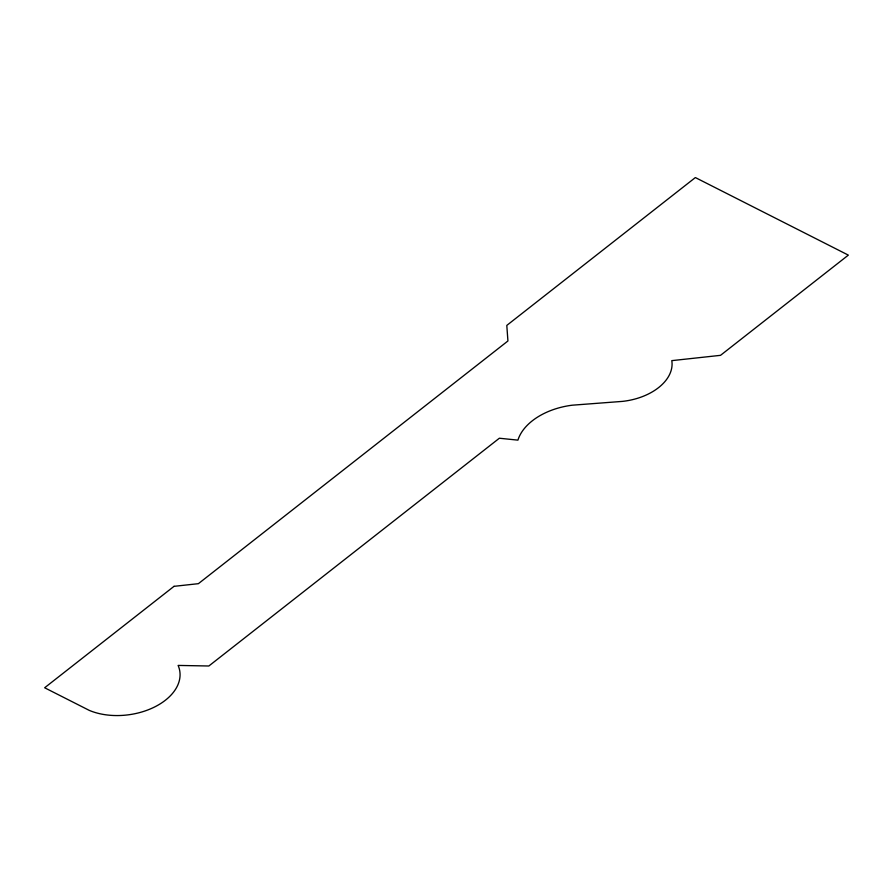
<?xml version="1.0" encoding="UTF-8"?>
<svg xmlns="http://www.w3.org/2000/svg" width="893" height="893" viewBox="0 0 893 893"><rect width="100%" height="100%" fill="white"/><g stroke="black" fill="none" stroke-linecap="round" stroke-linejoin="round"><path stroke-width="1.34" d="M174.023 586.333L44.65 687.766L89.267 710.381A56.527 35.954 -7.6 0 0 154.969 706.798A56.527 35.954 -7.6 0 0 178.109 665.419L208.85 665.999L499.354 438.229L517.918 440.137A60.132 38.254 -7.6 0 1 572.234 405.199L622.388 401.392A52.252 33.242 -7.6 0 0 671.793 360.638L720.528 355.336L848.35 255.119L695.368 177.562L506.8 325.409L507.927 340.981L198.391 583.676L174.023 586.333"/></g></svg>
